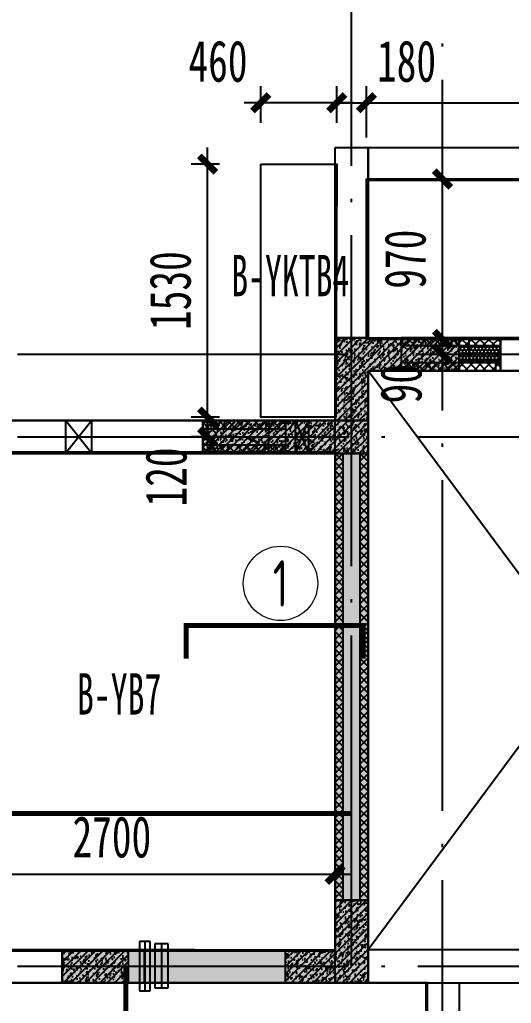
# Model space of a CAD drawing. Extents: x -3200779283 to -8106663, y 659664 to 1123462.
# Drawn here: x -8164008 to -8161034, y 774545 to 780493 of the extents above; entities that cross this region are included whole.
import ezdxf
from ezdxf.enums import TextEntityAlignment as Align

# ---------------------------------------------------------------- set-up
doc = ezdxf.new("R2010")
doc.units = 0
doc.header["$LTSCALE"] = 1000
doc.header["$MEASUREMENT"] = 0
for name, pattern in [('125-墙体$0$CENTER2', [1.125, 0.75, -0.125, 0.125, -0.125]), ('125-墙体$0$CONTINOUS', [0]), ('125-核心筒-标准层$0$CONTINOUS', [0]), ('3#-轴线$0$DOTE', [2.42, 2, -0.2, 0.02, -0.2]), ('3#4#5#$0$DASH', [0.35, 0.25, -0.1]), ('DASH', [0.35, 0.25, -0.1])]:
    doc.linetypes.add(name, pattern=pattern)
doc.layers.get('Defpoints').update_dxf_attribs({"color": 30, "linetype": 'DASH'})
for name, color, linetype in [('125-墙体$0$DUCT-排烟中心线', 5, '125-墙体$0$CENTER2'), ('125-墙体$0$DUCT-排烟管', 2, 'Continuous'), ('125-墙体$0$DUCT-送风中心线', 5, '125-墙体$0$CENTER2'), ('125-墙体$0$DUCT-送风管', 4, 'Continuous'), ('125-墙体$0$S-WALL', 40, 'Continuous'), ('125-墙体$0$S-WALL-BEAM', 120, 'Continuous'), ('125-墙体$0$S-WALL-COLU', 252, '125-墙体$0$CONTINOUS'), ('125-墙体$0$S-WALL-COLU-HATC', 16, 'Continuous'), ('125-墙体$0$S-WALL-HATC', 253, 'Continuous'), ('125-墙体$0$提结构条件', 7, 'Continuous'), ('125-墙体$0$暖-首层和标准层暖通套管_TZ$0$H-暖洞-剪力墙', 6, 'Continuous'), ('125-墙体$0$暖-首层和标准层暖通套管_TZ$0$H-暖洞-穿梁', 3, 'Continuous'), ('125-核心筒-标准层$0$HATCH', 254, 'Continuous'), ('125-核心筒-标准层$0$S-SLAB-HOLE', 5, 'Continuous'), ('125-核心筒-标准层$0$S-WALL', 40, 'Continuous'), ('125-核心筒-标准层$0$S-WALL-BEAM', 120, 'Continuous'), ('125-核心筒-标准层$0$S-WALL-COLU', 252, '125-核心筒-标准层$0$CONTINOUS'), ('125-核心筒-标准层$0$S-WALL-COLU-HATC', 16, 'Continuous'), ('125-核心筒-标准层$0$S-WALL-HATC', 253, 'Continuous'), ('3#-轴线$0$A-ANNO-DOTE', 10, '3#-轴线$0$DOTE'), ('3#4#5#$0$00-板边线', 7, 'Continuous'), ('3#4#5#$0$PC-SLAB', 6, '3#4#5#$0$DASH'), ('3#4#5#$0$S-ANNO-TEXT', 7, 'Continuous'), ('3#4#5#$0$S-DIMS-SLAB', 120, 'Continuous'), ('3#4#5#$0$S-PC-FQ', 4, 'Continuous'), ('3#4#5#$0$S-PC-FQ-WYQ', 4, 'Continuous'), ('3#4#5#$0$S-PC-SLAB', 6, 'Continuous'), ('S-REIN', 1, 'Continuous'), ('S-REIN-TEXT', 7, 'Continuous')]:
    doc.layers.add(name, color=color, linetype=linetype)
doc.layers.add('提资不打印', color=2, linetype='Continuous', plot=False)
doc.layers.add('楼板正筋文字', color=7, linetype='Continuous', lineweight=18)
doc.styles.add('3#4#5#$0$外部参照 1$0$宋体', font='', dxfattribs={"width": 0.8})
doc.styles.add('3#4#5#$0$楷体', font='', dxfattribs={"width": 0.7})
doc.styles.add('FromPkpm', font='Pkpmeng', dxfattribs={"width": 0.7, "bigfont": 'Pkpmchn'})
doc.styles.get('3#4#5#$0$外部参照 1$0$宋体').set_extended_font_data('SimSun')
doc.styles.get('3#4#5#$0$楷体').set_extended_font_data('KaiTi_GB2312')
doc.dimstyles.new('3#4#5#$0$TSSD_100_100', dxfattribs={"dimtxt": 250, "dimasz": 100, "dimexe": 100, "dimexo": 250, "dimgap": 100, "dimtad": 1, "dimdec": 0, "dimzin": 0, "dimdsep": 46, "dimtxsty": '3#4#5#$0$楷体', "dimblk": '3#4#5#$0$_ArchTick', "dimcen": 0, "dimdle": 100, "dimclrt": 7, "dimadec": 0, "dimazin": 0, "dimtfac": 1, "dimtdec": 0, "dimtix": 1, "dimtmove": 2, "dimatfit": 3, "dimfxl": 1, "dimtolj": 1, "dimtzin": 0, "dimarcsym": 0})
pattern_1 = [(225, (-650407.22, -531464.02), (26.9407684, -26.9407684), []), (315, (-650407.22, -531464.02), (26.9407684, 26.9407684), [])]
pattern_2 = [(225, (-650407.22, -531614.02), (26.9407684, -26.9407684), []), (315, (-650407.22, -531614.02), (26.9407684, 26.9407684), [])]
pattern_3 = [(269.9942905, (110828.098, 3091305.449), (10.823449013, -18.751078648), [12.5, -25]), (29.9942905, (110828.098, 3091305.449), (10.82718595, 18.748921125), [12.5, -25]), (329.9942905, (110828.098, 3091305.449), (21.650634963, -0.002157522), [-25, 12.5])]

# ---------------------------------------------------------------- blocks, each defined once
blk = doc.blocks.new('ban')
at = {"layer": 'S-REIN', "const_width": 30}
blk.add_lwpolyline([(7700, 9509.9), (7700, 9709.9), (8770, 9709.9), (8770, 9509.9)], dxfattribs=at)
at = {"layer": 'S-REIN-TEXT', "lineweight": 18}
blk.add_circle((8270, 9964.9), 225, dxfattribs=at)
at = {"layer": '提资不打印', "color": 2, "const_width": 30}
for points in [[(0, 8573.9), (8700, 8573.9)], [(7333.8, -250.1), (7333.8, 7649.9)]]:
    blk.add_lwpolyline(points, dxfattribs=at)
at = {"layer": 'S-REIN-TEXT', "lineweight": 18, "style": 'FromPkpm', "width": 0.7}
blk.add_text('1', height=280, dxfattribs=at).set_placement((8270, 9964.9), align=Align.MIDDLE_CENTER)
blk = doc.blocks.new('3#4#5#$0$B-YNQ2')
at = {"layer": '3#4#5#$0$S-PC-FQ-WYQ'}
h = blk.add_hatch(dxfattribs=at)
h.set_pattern_fill('ANSI37', color=256, scale=12, angle=90)
h.set_pattern_definition([(135, (-988908.033, 837089.835), (-26.9407684, -26.9407684), []), (225, (-988908.033, 837089.835), (26.9407684, -26.9407684), [])])
h.paths.add_polyline_path([(-127105.4, 321688.4), (-127055.4, 321688.4), (-127055.6, 324388.4), (-127105.6, 324388.4)])
h = blk.add_hatch(dxfattribs=at)
h.set_pattern_fill('ANSI37', color=256, scale=12, angle=90)
h.set_pattern_definition([(135, (-988758.033, 837089.835), (-26.9407684, -26.9407684), []), (225, (-988758.033, 837089.835), (26.9407684, -26.9407684), [])])
h.paths.add_polyline_path([(-126955.4, 321688.4), (-126905.4, 321688.4), (-126905.6, 324388.4), (-126955.6, 324388.4)])
for points in [[(-127105.4, 321688.4), (-127055.4, 321688.4), (-127055.6, 324388.4), (-127105.6, 324388.4)], [(-127105.6, 324388.4), (-126905.6, 324388.4), (-126905.4, 321688.4), (-127105.4, 321688.4)], [(-126955.4, 321688.4), (-126905.4, 321688.4), (-126905.6, 324388.4), (-126955.6, 324388.4)]]:
    blk.add_lwpolyline(points, close=True, dxfattribs=at)
blk = doc.blocks.new('3#4#5#$0$B-YWQ2')
at = {"layer": '3#4#5#$0$S-PC-FQ-WYQ'}
h = blk.add_hatch(dxfattribs=at)
h.set_pattern_fill('ANSI37', color=256, scale=12, angle=180)
h.set_pattern_definition([(225, (-657507.18, -531964.03), (26.9407684, -26.9407684), []), (315, (-657507.18, -531964.03), (26.9407684, 26.9407684), [])])
h.paths.add_polyline_path([(-143805.8, 329838.4), (-143805.8, 329888.4), (-144305.8, 329888.4), (-144305.8, 329838.4)])
h = blk.add_hatch(dxfattribs=at)
h.set_pattern_fill('ANSI37', color=256, scale=12, angle=180)
h.set_pattern_definition([(225, (-655807.177, -531964.03), (26.9407684, -26.9407684), []), (315, (-655807.177, -531964.03), (26.9407684, 26.9407684), [])])
h.paths.add_polyline_path([(-141605.8, 329838.4), (-141605.8, 329888.4), (-142605.8, 329888.4), (-142605.8, 329838.4)])
h = blk.add_hatch(dxfattribs=at)
h.set_pattern_fill('ANSI37', color=256, scale=12, angle=180)
h.set_pattern_definition([(225, (-653107.182, -531964.03), (26.9407684, -26.9407684), []), (315, (-653107.182, -531964.03), (26.9407684, 26.9407684), [])])
h.paths.add_polyline_path([(-139605.8, 329838.4), (-139605.8, 329888.4), (-140105.8, 329888.4), (-140105.8, 329838.4)])
h = blk.add_hatch(dxfattribs=at)
h.set_pattern_fill('ANSI37', color=256, scale=12, angle=180)
h.set_pattern_definition([(225, (-657507.18, -532114.03), (26.9407684, -26.9407684), []), (315, (-657507.18, -532114.03), (26.9407684, 26.9407684), [])])
h.paths.add_polyline_path([(-143805.8, 329688.4), (-143805.8, 329738.4), (-144305.8, 329738.4), (-144305.8, 329688.4)])
h = blk.add_hatch(dxfattribs=at)
h.set_pattern_fill('ANSI37', color=256, scale=12, angle=180)
h.set_pattern_definition([(225, (-655807.177, -532114.03), (26.9407684, -26.9407684), []), (315, (-655807.177, -532114.03), (26.9407684, 26.9407684), [])])
h.paths.add_polyline_path([(-141605.8, 329688.4), (-141605.8, 329738.4), (-142605.8, 329738.4), (-142605.8, 329688.4)])
h = blk.add_hatch(dxfattribs=at)
h.set_pattern_fill('ANSI37', color=256, scale=12, angle=180)
h.set_pattern_definition([(225, (-653107.182, -532114.03), (26.9407684, -26.9407684), []), (315, (-653107.182, -532114.03), (26.9407684, 26.9407684), [])])
h.paths.add_polyline_path([(-139605.8, 329688.4), (-139605.8, 329738.4), (-140105.8, 329738.4), (-140105.8, 329688.4)])
for points in [[(-143805.8, 329838.4), (-143805.8, 329888.4), (-144305.8, 329888.4), (-144305.8, 329838.4)], [(-144305.8, 329688.4), (-144305.8, 329888.4), (-143805.8, 329888.4), (-143805.8, 329688.4)], [(-143805.8, 329888.4), (-142605.8, 329888.4), (-142605.8, 329688.4), (-143805.8, 329688.4)], [(-141605.8, 329838.4), (-141605.8, 329888.4), (-142605.8, 329888.4), (-142605.8, 329838.4)], [(-142605.8, 329688.4), (-142605.8, 329888.4), (-141605.8, 329888.4), (-141605.8, 329688.4)], [(-141605.8, 329888.4), (-140105.8, 329888.4), (-140105.8, 329688.4), (-141605.8, 329688.4)], [(-139605.8, 329838.4), (-139605.8, 329888.4), (-140105.8, 329888.4), (-140105.8, 329838.4)], [(-140105.8, 329688.4), (-140105.8, 329888.4), (-139605.8, 329888.4), (-139605.8, 329688.4)], [(-143805.8, 329688.4), (-143805.8, 329738.4), (-144305.8, 329738.4), (-144305.8, 329688.4)], [(-141605.8, 329688.4), (-141605.8, 329738.4), (-142605.8, 329738.4), (-142605.8, 329688.4)], [(-139605.8, 329688.4), (-139605.8, 329738.4), (-140105.8, 329738.4), (-140105.8, 329688.4)]]:
    blk.add_lwpolyline(points, close=True, dxfattribs=at)
blk = doc.blocks.new('3#4#5#$0$B-YWQ3')
at = {"layer": '3#4#5#$0$S-PC-FQ'}
h = blk.add_hatch(dxfattribs=at)
h.set_pattern_fill('HONEY', color=6, scale=100, angle=-90.00571)
h.set_pattern_definition(pattern_3)
h.paths.add_polyline_path([(-138306, 330338.4), (-138306, 330238.4), (-138556, 330238.4), (-138556, 330338.4)])
h = blk.add_hatch(dxfattribs=at)
h.set_pattern_fill('HONEY', color=6, scale=100, angle=-90.00571)
h.set_pattern_definition(pattern_3)
h.paths.add_polyline_path([(-137306, 330338.4), (-137306, 330238.4), (-137056, 330238.4), (-137056, 330338.4)])
at = {"layer": '3#4#5#$0$S-PC-FQ-WYQ'}
h = blk.add_hatch(dxfattribs=at)
h.set_pattern_fill('ANSI37', color=256, scale=12, angle=180)
h.set_pattern_definition(pattern_1)
h.paths.add_polyline_path([(-138905.8, 330388.4), (-138905.8, 330338.4), (-138306, 330338.4), (-138306, 330388.4)])
h = blk.add_hatch(dxfattribs=at)
h.set_pattern_fill('ANSI37', color=256, scale=12, angle=180)
h.set_pattern_definition(pattern_1)
h.paths.add_polyline_path([(-136705.8, 330338.4), (-136705.8, 330388.4), (-137306, 330388.4), (-137306, 330338.4)])
h = blk.add_hatch(dxfattribs=at)
h.set_pattern_fill('ANSI37', color=256, scale=12, angle=180)
h.set_pattern_definition(pattern_2)
h.paths.add_polyline_path([(-138905.8, 330238.4), (-138905.8, 330188.4), (-138306, 330188.4), (-138306, 330238.4)])
h = blk.add_hatch(dxfattribs=at)
h.set_pattern_fill('ANSI37', color=256, scale=12, angle=180)
h.set_pattern_definition(pattern_2)
h.paths.add_polyline_path([(-136705.8, 330188.4), (-136705.8, 330238.4), (-137306, 330238.4), (-137306, 330188.4)])
at = {"layer": '3#4#5#$0$S-PC-FQ', "color": 6}
for points in [[(-138306, 330338.4), (-138306, 330238.4), (-138556, 330238.4), (-138556, 330338.4)], [(-137306, 330338.4), (-137306, 330238.4), (-137056, 330238.4), (-137056, 330338.4)]]:
    blk.add_lwpolyline(points, close=True, dxfattribs=at)
at = {"layer": '3#4#5#$0$S-PC-FQ-WYQ'}
for points in [[(-138905.8, 330338.4), (-138905.8, 330388.4), (-138306, 330388.4), (-138306, 330338.4)], [(-138306, 330188.4), (-138306, 330388.4), (-138905.8, 330388.4), (-138905.8, 330188.4)], [(-138306, 330388.4), (-137306, 330388.4), (-137306, 330188.4), (-138306, 330188.4)], [(-136705.8, 330338.4), (-136705.8, 330388.4), (-137306, 330388.4), (-137306, 330338.4)], [(-137306, 330188.4), (-137306, 330388.4), (-136705.8, 330388.4), (-136705.8, 330188.4)], [(-138905.8, 330188.4), (-138905.8, 330238.4), (-138306, 330238.4), (-138306, 330188.4)], [(-136705.8, 330188.4), (-136705.8, 330238.4), (-137306, 330238.4), (-137306, 330188.4)]]:
    blk.add_lwpolyline(points, close=True, dxfattribs=at)
blk = doc.blocks.new('3#4#5#$0$A$C53EF3948')
at = {"layer": '3#4#5#$0$S-PC-FQ-WYQ'}
for name, p in [('3#4#5#$0$B-YWQ3', (148006, -329888.4)), ('3#4#5#$0$B-YWQ2', (148006, -329888.4)), ('3#4#5#$0$B-YNQ2', (135805.2, -324588.6))]:
    blk.add_blockref(name, p, dxfattribs=at)
blk = doc.blocks.new('3#4#5#$0$_ArchTick')
at = {"color": 0, "linetype": 'ByBlock', "const_width": 0.4}
blk.add_lwpolyline([(-0.5, -0.5), (0.5, 0.5)], dxfattribs=at)
blk = doc.blocks.new('*D943')
at = {"layer": '3#4#5#$0$S-DIMS-SLAB', "color": 0, "lineweight": -2, "transparency": 16777216}
for p, q in [((8890.2, 13009.9), (8890.2, 13320.7)), ((11510.4, 13009.9), (11510.4, 13320.7)), ((8790.2, 13220.7), (11610.4, 13220.7))]:
    blk.add_line(p, q, dxfattribs=at)
at = {"layer": 'Defpoints', "color": 0, "transparency": 16777216}
for p in [(11510.4, 13220.7), (8890.2, 12759.9), (11510.4, 12759.9)]:
    blk.add_point(p, dxfattribs=at)
at = {"layer": '3#4#5#$0$S-DIMS-SLAB', "color": 0, "lineweight": -2, "transparency": 16777216, "xscale": 100, "yscale": 100, "zscale": 100, "rotation": 180}
blk.add_blockref('3#4#5#$0$_ArchTick', (8890.2, 13220.7), dxfattribs=at)
at = {"layer": '3#4#5#$0$S-DIMS-SLAB', "color": 0, "lineweight": -2, "transparency": 16777216, "xscale": 100, "yscale": 100, "zscale": 100}
blk.add_blockref('3#4#5#$0$_ArchTick', (11510.4, 13220.7), dxfattribs=at)
at = {"layer": '3#4#5#$0$S-DIMS-SLAB', "color": 7, "transparency": 16777216, "insert": (10200.3, 13445.7), "char_height": 250, "attachment_point": 5, "style": '3#4#5#$0$楷体'}
blk.add_mtext('\\A1;2620', dxfattribs=at)
blk = doc.blocks.new('*D945')
at = {"layer": '3#4#5#$0$S-DIMS-SLAB', "color": 0, "lineweight": -2, "transparency": 16777216}
for p, q in [((8250, 13099.8), (8250, 13320.7)), ((8710.4, 13099.8), (8710.4, 13320.7)), ((8810.4, 13220.7), (8150, 13220.7))]:
    blk.add_line(p, q, dxfattribs=at)
at = {"layer": 'Defpoints', "color": 0, "transparency": 16777216}
for p in [(8250, 13220.7), (8250, 12849.8), (8710.4, 12849.8)]:
    blk.add_point(p, dxfattribs=at)
at = {"layer": '3#4#5#$0$S-DIMS-SLAB', "color": 0, "lineweight": -2, "transparency": 16777216, "xscale": 100, "yscale": 100, "zscale": 100, "rotation": 180}
blk.add_blockref('3#4#5#$0$_ArchTick', (8250, 13220.7), dxfattribs=at)
at = {"layer": '3#4#5#$0$S-DIMS-SLAB', "color": 0, "lineweight": -2, "transparency": 16777216, "xscale": 100, "yscale": 100, "zscale": 100}
blk.add_blockref('3#4#5#$0$_ArchTick', (8710.4, 13220.7), dxfattribs=at)
at = {"layer": '3#4#5#$0$S-DIMS-SLAB', "color": 7, "transparency": 16777216, "insert": (7991.9, 13470.7), "char_height": 250, "attachment_point": 5, "style": '3#4#5#$0$楷体'}
blk.add_mtext('\\A1;460', dxfattribs=at)
blk = doc.blocks.new('*D947')
at = {"layer": '3#4#5#$0$S-DIMS-SLAB', "color": 0, "lineweight": -2, "transparency": 16777216}
for p, q in [((7928.9, 11219.7), (7928.9, 12949.8)), ((8000, 12849.8), (7828.9, 12849.8)), ((8000, 11319.7), (7828.9, 11319.7))]:
    blk.add_line(p, q, dxfattribs=at)
at = {"layer": 'Defpoints', "color": 0, "transparency": 16777216}
for p in [(7928.9, 12849.8), (8250, 12849.8), (8250, 11319.7)]:
    blk.add_point(p, dxfattribs=at)
at = {"layer": '3#4#5#$0$S-DIMS-SLAB', "color": 0, "lineweight": -2, "transparency": 16777216, "xscale": 100, "yscale": 100, "zscale": 100}
for p, rotation in [((7928.9, 12849.8), 90), ((7928.9, 11319.7), 270)]:
    blk.add_blockref('3#4#5#$0$_ArchTick', p, dxfattribs=dict(at, rotation=rotation))
at = {"layer": '3#4#5#$0$S-DIMS-SLAB', "color": 7, "transparency": 16777216, "insert": (7703.9, 12084.8), "char_height": 250, "attachment_point": 5, "rotation": 90, "style": '3#4#5#$0$楷体'}
blk.add_mtext('\\A1;1530', dxfattribs=at)
blk = doc.blocks.new('*D948')
at = {"layer": '3#4#5#$0$S-DIMS-SLAB', "color": 0, "lineweight": -2, "transparency": 16777216}
for p, q in [((9350, 11689.9), (9350, 12859.9)), ((9350, 12759.9), (9450, 12759.9)), ((9350, 11789.9), (9450, 11789.9))]:
    blk.add_line(p, q, dxfattribs=at)
at = {"layer": 'Defpoints', "color": 0, "transparency": 16777216}
for p in [(9100, 12759.9), (9350, 12759.9), (9100, 11789.9)]:
    blk.add_point(p, dxfattribs=at)
at = {"layer": '3#4#5#$0$S-DIMS-SLAB', "color": 0, "lineweight": -2, "transparency": 16777216, "xscale": 100, "yscale": 100, "zscale": 100}
for p, rotation in [((9350, 12759.9), 90), ((9350, 11789.9), 270)]:
    blk.add_blockref('3#4#5#$0$_ArchTick', p, dxfattribs=dict(at, rotation=rotation))
at = {"layer": '3#4#5#$0$S-DIMS-SLAB', "color": 7, "transparency": 16777216, "insert": (9125, 12274.9), "char_height": 250, "attachment_point": 5, "rotation": 90, "style": '3#4#5#$0$楷体'}
blk.add_mtext('\\A1;970', dxfattribs=at)
blk = doc.blocks.new('3#4#5#$0$悬挑板-北侧')
at = {"layer": '3#4#5#$0$S-PC-SLAB'}
for points in [[(-262899.7, 92469.9), (-262439.3, 92469.9), (-262444.4, 90939.8), (-262899.7, 90939.8)], [(-259459.5, 92469.9), (-258399.8, 92469.9), (-258399.8, 90939.9), (-259459.5, 90939.9)], [(-262259.5, 92379.9), (-259639.3, 92379.9), (-259639.3, 91409.9), (-262259.5, 91409.9)]]:
    blk.add_lwpolyline(points, close=True, dxfattribs=at)
blk = doc.blocks.new('*D977')
at = {"layer": '3#4#5#$0$S-DIMS-SLAB', "color": 0, "lineweight": -2, "transparency": 16777216}
for p, q in [((9350, 11789.9), (9350, 11889.9)), ((9350, 11789.9), (9450, 11789.9)), ((9350, 11699.7), (9350, 11789.9)), ((9350, 11699.7), (9450, 11699.7)), ((9350, 11699.7), (9350, 11599.7))]:
    blk.add_line(p, q, dxfattribs=at)
at = {"layer": 'Defpoints', "color": 0, "transparency": 16777216}
for p in [(9100, 11789.9), (9350, 11789.9), (9100, 11699.7)]:
    blk.add_point(p, dxfattribs=at)
at = {"layer": '3#4#5#$0$S-DIMS-SLAB', "color": 0, "lineweight": -2, "transparency": 16777216, "xscale": 100, "yscale": 100, "zscale": 100}
for p, rotation in [((9350, 11789.9), 270), ((9350, 11699.7), 90)]:
    blk.add_blockref('3#4#5#$0$_ArchTick', p, dxfattribs=dict(at, rotation=rotation))
at = {"layer": '3#4#5#$0$S-DIMS-SLAB', "color": 7, "transparency": 16777216, "insert": (9100, 11522.4), "char_height": 250, "attachment_point": 5, "rotation": 90, "style": '3#4#5#$0$楷体'}
blk.add_mtext('\\A1;90', dxfattribs=at)
blk = doc.blocks.new('*D989')
at = {"layer": '3#4#5#$0$S-DIMS-SLAB', "color": 0, "lineweight": -2, "transparency": 16777216}
for p, q in [((7928.9, 11319.9), (7928.9, 11419.9)), ((8000, 11319.9), (7828.9, 11319.9)), ((7928.9, 11319.9), (7928.9, 11200)), ((8000, 11200), (7828.9, 11200)), ((7928.9, 11200), (7928.9, 11100))]:
    blk.add_line(p, q, dxfattribs=at)
at = {"layer": 'Defpoints', "color": 0, "transparency": 16777216}
for p in [(8250, 11319.9), (7928.9, 11200), (8250, 11200)]:
    blk.add_point(p, dxfattribs=at)
at = {"layer": '3#4#5#$0$S-DIMS-SLAB', "color": 0, "lineweight": -2, "transparency": 16777216, "xscale": 100, "yscale": 100, "zscale": 100}
for p, rotation in [((7928.9, 11319.9), 270), ((7928.9, 11200), 90)]:
    blk.add_blockref('3#4#5#$0$_ArchTick', p, dxfattribs=dict(at, rotation=rotation))
at = {"layer": '3#4#5#$0$S-DIMS-SLAB', "color": 7, "transparency": 16777216, "insert": (7678.9, 10958.1), "char_height": 250, "attachment_point": 5, "rotation": 90, "style": '3#4#5#$0$楷体'}
blk.add_mtext('\\A1;120', dxfattribs=at)
blk = doc.blocks.new('*D990')
at = {"layer": '3#4#5#$0$S-DIMS-SLAB', "color": 0, "lineweight": -2, "transparency": 16777216}
for p, q in [((8710.4, 13099.8), (8710.4, 13320.7)), ((8890.2, 13009.9), (8890.2, 13320.7)), ((8710.4, 13220.7), (8610.4, 13220.7)), ((8710.4, 13220.7), (8890.2, 13220.7)), ((8890.2, 13220.7), (8990.2, 13220.7))]:
    blk.add_line(p, q, dxfattribs=at)
at = {"layer": 'Defpoints', "color": 0, "transparency": 16777216}
for p in [(8890.2, 13220.7), (8710.4, 12849.8), (8890.2, 12759.9)]:
    blk.add_point(p, dxfattribs=at)
at = {"layer": '3#4#5#$0$S-DIMS-SLAB', "color": 0, "lineweight": -2, "transparency": 16777216, "xscale": 100, "yscale": 100, "zscale": 100}
blk.add_blockref('3#4#5#$0$_ArchTick', (8710.4, 13220.7), dxfattribs=at)
at = {"layer": '3#4#5#$0$S-DIMS-SLAB', "color": 0, "lineweight": -2, "transparency": 16777216, "xscale": 100, "yscale": 100, "zscale": 100, "rotation": 180}
blk.add_blockref('3#4#5#$0$_ArchTick', (8890.2, 13220.7), dxfattribs=at)
at = {"layer": '3#4#5#$0$S-DIMS-SLAB', "color": 7, "transparency": 16777216, "insert": (9132.2, 13470.7), "char_height": 250, "attachment_point": 5, "style": '3#4#5#$0$楷体'}
blk.add_mtext('\\A1;180', dxfattribs=at)
blk = doc.blocks.new('3#4#5#$0$ban111')
at = {"layer": '3#4#5#$0$S-PC-SLAB'}
for points in [[(-225932, 409965), (-225932, 412985), (-223232, 412985), (-223232, 409965)], [(-228292, 407375), (-222672, 407375), (-222672, 409775), (-228292, 409775)]]:
    blk.add_lwpolyline(points, close=True, dxfattribs=at)
blk = doc.blocks.new('*D844')
at = {"layer": '3#4#5#$0$S-DIMS-SLAB', "color": 0, "lineweight": -2, "transparency": 16777216}
for p, q in [((155696.8, 163030.5), (152796.8, 163030.5)), ((152896.8, 162884.2), (152896.8, 162930.5)), ((155596.8, 162884.2), (155596.8, 162930.5))]:
    blk.add_line(p, q, dxfattribs=at)
at = {"layer": 'Defpoints', "color": 0, "transparency": 16777216}
for p in [(152896.8, 163134.2), (155596.8, 163134.2), (152896.8, 163030.5)]:
    blk.add_point(p, dxfattribs=at)
at = {"layer": '3#4#5#$0$S-DIMS-SLAB', "color": 0, "lineweight": -2, "transparency": 16777216, "xscale": 100, "yscale": 100, "zscale": 100, "rotation": 180}
blk.add_blockref('3#4#5#$0$_ArchTick', (152896.8, 163030.5), dxfattribs=at)
at = {"layer": '3#4#5#$0$S-DIMS-SLAB', "color": 0, "lineweight": -2, "transparency": 16777216, "xscale": 100, "yscale": 100, "zscale": 100}
blk.add_blockref('3#4#5#$0$_ArchTick', (155596.8, 163030.5), dxfattribs=at)
at = {"layer": '3#4#5#$0$S-DIMS-SLAB', "color": 7, "transparency": 16777216, "insert": (154246.8, 163255.5), "char_height": 250, "attachment_point": 5, "style": '3#4#5#$0$楷体'}
blk.add_mtext('\\A1;2700', dxfattribs=at)
blk = doc.blocks.new('125-墙体$0$retert')
at = {"layer": '125-墙体$0$暖-首层和标准层暖通套管_TZ$0$H-暖洞-剪力墙'}
for p, q in [((55012.6, 61028.7), (54812.7, 61187.7)), ((54812.7, 61028.7), (55012.6, 61187.7))]:
    blk.add_line(p, q, dxfattribs=at)
blk.add_lwpolyline([(55012.6, 61028.7), (55012.6, 61187.7), (54812.7, 61187.7), (54812.7, 61028.7)], close=True, dxfattribs=at)
blk = doc.blocks.new('125-墙体$0$ewrewr')
at = {"layer": '125-墙体$0$暖-首层和标准层暖通套管_TZ$0$H-暖洞-穿梁', "color": 2}
for p, q in [((54898, 62306.1), (54818, 62106.1)), ((54898, 62106.1), (54818, 62306.1))]:
    blk.add_line(p, q, dxfattribs=at)
blk.add_lwpolyline([(54898, 62306.1), (54818, 62306.1), (54818, 62106.1), (54898, 62106.1)], close=True, dxfattribs=at)
blk = doc.blocks.new('125-墙体$0$tretyyt')
at = {"layer": '125-墙体$0$暖-首层和标准层暖通套管_TZ$0$H-暖洞-穿梁', "color": 5}
for p, q in [((52498, 59279.6), (52298, 59359.6)), ((52298, 59279.6), (52498, 59359.6))]:
    blk.add_line(p, q, dxfattribs=at)
blk.add_lwpolyline([(52498, 59279.6), (52498, 59359.6), (52298, 59359.6), (52298, 59279.6)], close=True, dxfattribs=at)
blk = doc.blocks.new('125-墙体$0$rtret')
at = {"layer": '125-墙体$0$暖-首层和标准层暖通套管_TZ$0$H-暖洞-穿梁', "color": 3}
for p, q in [((53777.5, 61921.5), (53618.5, 61721.5)), ((53777.5, 61721.5), (53618.5, 61921.5))]:
    blk.add_line(p, q, dxfattribs=at)
blk.add_lwpolyline([(53777.5, 61921.5), (53618.5, 61921.5), (53618.5, 61721.5), (53777.5, 61721.5)], close=True, dxfattribs=at)
blk = doc.blocks.new('125-墙体$0$she')
at = {"layer": '125-墙体$0$DUCT-排烟中心线'}
for p, q in [((1247.7, -3050.7), (1247.7, -3349.3)), ((5300, -3050.7), (5300, -3349.3)), ((5500, -3050.7), (5500, -3349.3)), ((7449.8, -3050.7), (7449.8, -3349.3)), ((3300.7, -3900), (3599.3, -3900)), ((3300.7, -4100), (3599.3, -4100))]:
    blk.add_line(p, q, dxfattribs=at)
at = {"layer": '125-墙体$0$DUCT-排烟管'}
for p, q in [((1215.2, -3050.7), (1215.2, -3349.3)), ((1280.2, -3050.7), (1215.2, -3050.7)), ((1280.2, -3349.3), (1280.2, -3050.7)), ((5267.5, -3050.7), (5267.5, -3349.3)), ((5332.5, -3050.7), (5267.5, -3050.7)), ((5332.5, -3349.3), (5332.5, -3050.7)), ((5467.5, -3050.7), (5467.5, -3349.3)), ((5532.5, -3050.7), (5467.5, -3050.7)), ((5532.5, -3349.3), (5532.5, -3050.7)), ((7482.3, -3349.3), (7482.3, -3050.7)), ((1215.2, -3349.3), (1280.2, -3349.3)), ((5267.5, -3349.3), (5332.5, -3349.3)), ((5467.5, -3349.3), (5532.5, -3349.3)), ((7417.3, -3349.3), (7482.3, -3349.3)), ((3599.3, -3867.5), (3300.7, -3867.5)), ((3300.7, -3867.5), (3300.7, -3932.5)), ((3599.3, -3932.5), (3599.3, -3867.5)), ((3300.7, -3932.5), (3599.3, -3932.5)), ((3599.3, -4067.5), (3300.7, -4067.5)), ((3300.7, -4067.5), (3300.7, -4132.5)), ((3599.3, -4132.5), (3599.3, -4067.5)), ((3300.7, -4132.5), (3599.3, -4132.5))]:
    blk.add_line(p, q, dxfattribs=at)
at = {"layer": '125-墙体$0$DUCT-送风中心线'}
for p, q in [((1447.7, -3063.7), (1447.7, -3331)), ((1647.7, -3063.7), (1647.7, -3331)), ((7549.8, -3063.7), (7549.8, -3331))]:
    blk.add_line(p, q, dxfattribs=at)
at = {"layer": '125-墙体$0$DUCT-送风管'}
for p, q in [((1407.7, -3063.7), (1407.7, -3331)), ((1487.7, -3063.7), (1407.7, -3063.7)), ((1487.7, -3331), (1487.7, -3063.7)), ((7509.8, -3063.7), (7509.8, -3331)), ((7589.8, -3331), (7589.8, -3063.7)), ((1407.7, -3331), (1487.7, -3331)), ((7509.8, -3331), (7589.8, -3331))]:
    blk.add_line(p, q, dxfattribs=at)
at = {"layer": '125-墙体$0$提结构条件', "color": 3}
for p, q in [((1607.7, -3063.7), (1607.7, -3331)), ((1687.7, -3063.7), (1607.7, -3063.7)), ((1687.7, -3331), (1687.7, -3063.7)), ((1607.7, -3331), (1687.7, -3331))]:
    blk.add_line(p, q, dxfattribs=at)
at = {"layer": '125-墙体$0$暖-首层和标准层暖通套管_TZ$0$H-暖洞-穿梁', "color": 6}
for p, q in [((4723.8, -3100), (4373.8, -3300)), ((4723.8, -3300), (4373.8, -3100))]:
    blk.add_line(p, q, dxfattribs=at)
blk.add_lwpolyline([(4723.8, -3100), (4373.8, -3100), (4373.8, -3300), (4723.8, -3300)], close=True, dxfattribs=at)
at = {"layer": '125-墙体$0$提结构条件', "xscale": -1}
blk.add_blockref('125-墙体$0$ewrewr', (58833, -62206.1), dxfattribs=at)
at = {"layer": '125-墙体$0$提结构条件', "xscale": -1, "rotation": 270}
for name, p in [('125-墙体$0$retert', (-56408.2, -54912.7)), ('125-墙体$0$tretyyt', (-50919.6, -52398))]:
    blk.add_blockref(name, p, dxfattribs=at)
at = {"layer": '125-墙体$0$提结构条件'}
blk.add_blockref('125-墙体$0$rtret', (-46648, -61821.5), dxfattribs=at)
blk = doc.blocks.new('125-墙体')
at = {"layer": '125-墙体$0$S-WALL-COLU-HATC'}
h = blk.add_hatch(dxfattribs=at)
h.set_pattern_fill('AR-CONC', color=256, scale=10)
h.set_pattern_definition([(50, (29394.36, -241007.814), (71.726018, -6.275213), [7.5, -82.5]), (355, (29394.36, -241007.814), (-13.875133, 75.219213), [6, -66]), (100.4514, (29400.34, -241008.34), (57.850938, 68.943954), [6.37402, -70.114211]), (46.1842, (29394.36, -240987.81), (106.724105, -16.5519), [11.25, -123.75]), (96.6356, (29403.26, -240989.19), (93.46627, 97.411787), [9.56103, -105.1713]), (351.1842, (29394.36, -240987.81), (93.466195, 97.41186), [9, -99]), (21, (29404.36, -240992.814), (59.690705, -40.261889), [7.5, -82.5]), (326, (29404.36, -240992.814), (24.331533, 72.515005), [6, -66]), (71.4514, (29409.34, -240996.17), (84.022263, 32.25305), [6.37402, -70.114211]), (37.5, (29394.362, -241007.814), (1.2159855, 33.2893854), [0, -65.2, 0, -67, 0, -66.25]), (7.5, (29394.362, -241007.814), (26.306954, 39.441171), [0, -38.2, 0, -63.7, 0, -25.25]), (327.5, (29372.062, -241007.814), (53.3822436, -2.2554872), [0, -25, 0, -78, 0, -103.5]), (317.5, (29362.062, -241007.814), (58.318617, 10.010498), [0, -32.5, 0, -51.8, 0, -73.5])])
h.paths.add_polyline_path([(8200, -100), (8200, 100), (7800, 100), (7800, -100)])
h = blk.add_hatch(dxfattribs=at)
h.set_pattern_fill('ANSI31', color=256, scale=250, style=0)
h.set_pattern_definition([(45, (29394.362, -241007.814), (-22.097087, 22.097087), [])])
h.paths.add_polyline_path([(8200, 100), (8200, -100), (7800, -100), (7800, 100)])
h = blk.add_hatch(dxfattribs=at)
h.set_pattern_fill('AR-CONC', color=256, scale=10)
h.set_pattern_definition([(50, (16440.73, -244207.814), (71.726018, -6.275213), [7.5, -82.5]), (355, (16440.73, -244207.814), (-13.875133, 75.219213), [6, -66]), (100.4514, (16446.705, -244208.34), (57.850938, 68.943954), [6.37402, -70.114211]), (46.1842, (16440.73, -244187.81), (106.724105, -16.5519), [11.25, -123.75]), (96.6356, (16449.62, -244189.19), (93.46627, 97.411787), [9.56103, -105.1713]), (351.1842, (16440.73, -244187.81), (93.466195, 97.41186), [9, -99]), (21, (16450.73, -244192.814), (59.690705, -40.261889), [7.5, -82.5]), (326, (16450.73, -244192.814), (24.331533, 72.515005), [6, -66]), (71.4514, (16455.7, -244196.17), (84.022263, 32.25305), [6.37402, -70.114211]), (37.5, (16440.728, -244207.814), (1.2159855, 33.2893854), [0, -65.2, 0, -67, 0, -66.25]), (7.5, (16440.728, -244207.814), (26.306954, 39.441171), [0, -38.2, 0, -63.7, 0, -25.25]), (327.5, (16418.428, -244207.814), (53.3822436, -2.2554872), [0, -25, 0, -78, 0, -103.5]), (317.5, (16408.43, -244207.814), (58.318617, 10.010498), [0, -32.5, 0, -51.8, 0, -73.5])])
h.paths.add_polyline_path([(7350, -3300), (7350, -3100), (6950, -3100), (6950, -3300)])
h = blk.add_hatch(dxfattribs=at)
h.set_pattern_fill('ANSI31', color=256, scale=250, style=0)
h.set_pattern_definition([(45, (16440.728, -244207.814), (-22.097087, 22.097087), [])])
h.paths.add_polyline_path([(7350, -3100), (6950, -3100), (6950, -3300), (7350, -3300)])
at = {"layer": '125-墙体$0$S-WALL-HATC'}
for points in [[(8600, -100), (8600, 100), (7800, 100), (7800, -100)], [(7750, -3100), (6950, -3100), (6950, -3300), (7750, -3300)], [(7750, -3100), (7750, -3300), (8600, -3300), (8600, -3100)]]:
    blk.add_hatch(color=256, dxfattribs=at).paths.add_polyline_path(points)
at = {"layer": '125-墙体$0$DUCT-排烟管'}
for p, q in [((7417.3, -3050.7), (7417.3, -3349.3)), ((7482.3, -3050.7), (7417.3, -3050.7))]:
    blk.add_line(p, q, dxfattribs=at)
at = {"layer": '125-墙体$0$DUCT-送风管'}
blk.add_line((7589.8, -3063.7), (7509.8, -3063.7), dxfattribs=at)
at = {"layer": '125-墙体$0$S-WALL'}
for p, q in [((7750, -3100), (6950, -3100)), ((6950, -3100), (6950, -3300)), ((7350, -3100), (7250, -3100)), ((7448, -3300), (7448, -3100)), ((7750, -3100), (8600, -3100)), ((6950, -3300), (7750, -3300)), ((7250, -3300), (7350, -3300)), ((7750, -3300), (8600, -3300))]:
    blk.add_line(p, q, dxfattribs=at)
blk.add_lwpolyline([(8600, -100), (8600, 100), (7800, 100), (7800, -100), (8600, -100)], close=True, dxfattribs=at)
at = {"layer": '125-墙体$0$S-WALL-BEAM'}
for points in [[(6300, 100), (6300, -100), (7800, -100), (7800, 100)], [(2250, -3100), (2250, -3300), (6950, -3300), (6950, -3100)]]:
    blk.add_lwpolyline(points, close=True, dxfattribs=at)
at = {"layer": '125-墙体$0$S-WALL-COLU', "lineweight": -2}
for points in [[(8200, -100), (8200, 100), (7800, 100), (7800, -100)], [(7350, -3300), (7350, -3100), (6950, -3100), (6950, -3300)]]:
    blk.add_lwpolyline(points, close=True, dxfattribs=at)
blk.add_blockref('125-墙体$0$she', (0, 0))
blk = doc.blocks.new('125-核心筒-标准层')
at = {"layer": '125-核心筒-标准层$0$HATCH'}
h = blk.add_hatch(dxfattribs=at)
h.set_pattern_fill('BRICK1', color=256, scale=20, style=0)
h.set_pattern_definition([(0, (-47688.61, -30845.9), (0, 160), []), (90, (-47688.61, -30845.9), (-160, 160), [160, -160])])
h.paths.add_polyline_path([(-850, 7500), (-1100, 7500), (-1100, 7700), (-850, 7700)])
at = {"layer": '125-核心筒-标准层$0$S-WALL-COLU-HATC'}
h = blk.add_hatch(dxfattribs=at)
h.set_pattern_fill('AR-CONC', color=256, scale=10)
h.set_pattern_definition([(50, (13887.05, -232995.61), (71.726018, -6.275213), [7.5, -82.5]), (355, (13887.05, -232995.61), (-13.875133, 75.219213), [6, -66]), (100.4514, (13893.03, -232996.135), (57.850938, 68.943954), [6.37402, -70.114211]), (46.1842, (13887.05, -232975.61), (106.724105, -16.5519), [11.25, -123.75]), (96.6356, (13895.95, -232976.99), (93.46627, 97.411787), [9.56103, -105.1713]), (351.1842, (13887.05, -232975.61), (93.466195, 97.41186), [9, -99]), (21, (13897.05, -232980.61), (59.690705, -40.261889), [7.5, -82.5]), (326, (13897.05, -232980.61), (24.331533, 72.515005), [6, -66]), (71.4514, (13902.03, -232983.97), (84.022263, 32.25305), [6.37402, -70.114211]), (37.5, (13887.052, -232995.612), (1.2159855, 33.2893854), [0, -65.2, 0, -67, 0, -66.25]), (7.5, (13887.052, -232995.612), (26.306954, 39.441171), [0, -38.2, 0, -63.7, 0, -25.25]), (327.5, (13864.752, -232995.612), (53.3822436, -2.2554872), [0, -25, 0, -78, 0, -103.5]), (317.5, (13854.752, -232995.612), (58.318617, 10.010498), [0, -32.5, 0, -51.8, 0, -73.5])])
h.paths.add_polyline_path([(-1650, 7500), (-1650, 7200), (-1850, 7200), (-1850, 7700), (-1100, 7700), (-1100, 7500)])
h = blk.add_hatch(dxfattribs=at)
h.set_pattern_fill('ANSI31', color=256, scale=250, style=0)
h.set_pattern_definition([(45, (13887.052, -232995.612), (-22.097087, 22.097087), [])])
h.paths.add_polyline_path([(-1650, 7500), (-1650, 7200), (-1850, 7200), (-1850, 7700), (-1100, 7700), (-1100, 7500)])
h = blk.add_hatch(dxfattribs=at)
h.set_pattern_fill('AR-CONC', color=256, scale=10)
h.set_pattern_definition([(50, (13587.05, -233495.61), (71.726018, -6.275213), [7.5, -82.5]), (355, (13587.05, -233495.61), (-13.875133, 75.219213), [6, -66]), (100.4514, (13593.03, -233496.135), (57.850938, 68.943954), [6.37402, -70.114211]), (46.1842, (13587.05, -233475.61), (106.724105, -16.5519), [11.25, -123.75]), (96.6356, (13595.95, -233476.99), (93.46627, 97.411787), [9.56103, -105.1713]), (351.1842, (13587.05, -233475.61), (93.466195, 97.41186), [9, -99]), (21, (13597.05, -233480.61), (59.690705, -40.261889), [7.5, -82.5]), (326, (13597.05, -233480.61), (24.331533, 72.515005), [6, -66]), (71.4514, (13602.03, -233483.97), (84.022263, 32.25305), [6.37402, -70.114211]), (37.5, (13587.053, -233495.612), (1.2159855, 33.2893854), [0, -65.2, 0, -67, 0, -66.25]), (7.5, (13587.053, -233495.612), (26.306954, 39.441171), [0, -38.2, 0, -63.7, 0, -25.25]), (327.5, (13564.753, -233495.612), (53.3822436, -2.2554872), [0, -25, 0, -78, 0, -103.5]), (317.5, (13554.753, -233495.612), (58.318617, 10.010498), [0, -32.5, 0, -51.8, 0, -73.5])])
h.paths.add_polyline_path([(-1950, 7000), (-1950, 7000), (-2250, 6998.8), (-2250, 7198.8), (-1650, 7200), (-1650, 7000)])
h = blk.add_hatch(dxfattribs=at)
h.set_pattern_fill('ANSI31', color=256, scale=250, style=0)
h.set_pattern_definition([(45, (13587.053, -233495.612), (-22.097087, 22.097087), [])])
h.paths.add_polyline_path([(-1950, 7000), (-1950, 7000), (-2250, 6998.8), (-2250, 7198.8), (-1650, 7200), (-1650, 7000)])
h = blk.add_hatch(dxfattribs=at)
h.set_pattern_fill('AR-CONC', color=256, scale=10)
h.set_pattern_definition([(50, (15689.61, -237762.724), (71.726018, -6.275213), [7.5, -82.5]), (355, (15689.61, -237762.72), (-13.875133, 75.219213), [6, -66]), (100.4514, (15695.59, -237763.246), (57.850938, 68.943954), [6.37402, -70.114211]), (46.1842, (15689.61, -237742.72), (106.724105, -16.5519), [11.25, -123.75]), (96.6356, (15698.5, -237744.1), (93.46627, 97.411787), [9.56103, -105.1713]), (351.1842, (15689.61, -237742.72), (93.466195, 97.41186), [9, -99]), (21, (15699.61, -237747.724), (59.690705, -40.261889), [7.5, -82.5]), (326, (15699.61, -237747.72), (24.331533, 72.515005), [6, -66]), (71.4514, (15704.586, -237751.08), (84.022263, 32.25305), [6.37402, -70.114211]), (37.5, (15689.611, -237762.724), (1.2159855, 33.2893854), [0, -65.2, 0, -67, 0, -66.25]), (7.5, (15689.61, -237762.724), (26.306954, 39.441171), [0, -38.2, 0, -63.7, 0, -25.25]), (327.5, (15667.311, -237762.724), (53.3822436, -2.2554872), [0, -25, 0, -78, 0, -103.5]), (317.5, (15657.31, -237762.724), (58.318617, 10.010498), [0, -32.5, 0, -51.8, 0, -73.5])])
h.paths.add_polyline_path([(-1850, 4000), (-1850, 4300), (-1650, 4300), (-1650, 3800), (-2150, 3800), (-2150, 4000)])
h = blk.add_hatch(dxfattribs=at)
h.set_pattern_fill('ANSI31', color=256, scale=250, style=0)
h.set_pattern_definition([(45, (15689.61, -237762.724), (-22.097087, 22.097087), [])])
h.paths.add_polyline_path([(-1850, 4000), (-1850, 4300), (-1650, 4300), (-1650, 3800), (-2150, 3800), (-2150, 4000)])
at = {"layer": '125-核心筒-标准层$0$S-WALL-HATC'}
for points in [[(-1850, 7700), (-1650, 7500), (-1100, 7500), (-1100, 7700)], [(-1850, 7100), (-1650, 7100), (-1650, 7500), (-1850, 7700), (-1850, 7200)], [(-1850, 6634.3), (-1650, 6634.3), (-1650, 7100), (-1850, 7100), (-1850, 7000)], [(-1850, 4000), (-1650, 3800), (-1650, 6634.3), (-1850, 6634.3)], [(-1850, 4000), (-1850, 3800), (-1650, 3800)]]:
    blk.add_hatch(color=256, dxfattribs=at).paths.add_polyline_path(points)
at = {"layer": '125-核心筒-标准层$0$S-SLAB-HOLE'}
for points in [[(950, 4000), (-1650, 7500)], [(950, 7500), (-1650, 4000)]]:
    blk.add_lwpolyline(points, dxfattribs=at)
at = {"layer": '125-核心筒-标准层$0$S-WALL'}
for p, q in [((-1850, 7700), (-998.9, 7700)), ((-1850, 6634.3), (-1850, 7700)), ((-1650, 7500), (-998.9, 7500)), ((-1650, 7100), (-1650, 7500)), ((-1650, 6634.3), (-1650, 7100)), ((-1850, 3800), (-1850, 6634.3)), ((-1650, 3800), (-1650, 6634.3)), ((-1850, 4000), (-1850, 4000)), ((-1850, 3800), (-1650, 3800))]:
    blk.add_line(p, q, dxfattribs=at)
blk.add_lwpolyline([(-850, 7500), (-1100, 7500), (-1100, 7700), (-850, 7700)], close=True, dxfattribs=at)
at = {"layer": '125-核心筒-标准层$0$S-WALL-BEAM'}
for points in [[(-1850, 8850), (-1650, 8850), (-1650, 7700), (-1850, 7700)], [(-1650, 8650), (-1650, 8850), (950, 8850), (950, 8650)], [(400, 7500), (400, 7700), (-1100, 7700), (-1100, 7500)], [(-1650, 3800), (950, 3800), (950, 4000), (-1650, 4000)], [(-1300, 3800), (-1100, 3800), (-1100, 2400), (-1300, 2400)]]:
    blk.add_lwpolyline(points, close=True, dxfattribs=at)
at = {"layer": '125-核心筒-标准层$0$S-WALL-COLU', "linetype": 'ByBlock'}
for points in [[(-1650, 7500), (-1650, 7200), (-1850, 7200), (-1850, 7700), (-1100, 7700), (-1100, 7500), (-1650, 7500)], [(-1950, 7000), (-1950, 7000), (-2250, 6998.8), (-2250, 7198.8), (-1650, 7200), (-1650, 7000), (-1950, 7000)], [(-1850, 4000), (-1850, 4300), (-1650, 4300), (-1650, 3800), (-2150, 3800), (-2150, 4000), (-1850, 4000)]]:
    blk.add_lwpolyline(points, dxfattribs=at)
blk = doc.blocks.new('3#-轴线')
at = {"layer": '3#-轴线$0$A-ANNO-DOTE'}
for points in [[(8700, -3200), (8700, 5500)], [(9250, -7100), (9250, 5500)], [(-3000, 500), (44800, 500)], [(-3000, 0), (44800, 0)], [(-3000, -3200), (44800, -3200)]]:
    blk.add_lwpolyline(points, dxfattribs=at)
blk = doc.blocks.new('3#4#5#$0$A$C7C4D4DCF')
at = {"layer": '3#4#5#$0$00-板边线'}
blk.add_blockref('3#4#5#$0$悬挑板-北侧', (271149.7, -79620), dxfattribs=at)
at = {"layer": '3#4#5#$0$PC-SLAB', "linetype": 'ByBlock', "style": '3#4#5#$0$外部参照 1$0$宋体', "width": 0.6}
blk.add_text('B-YKTB4', height=250, rotation=360, dxfattribs=at).set_placement((8429.1, 12176), align=Align.MIDDLE)
at = {"layer": '3#4#5#$0$S-DIMS-SLAB'}
for base, p2, picture, middle in [((8250, 13220.7), (8250, 12849.8), '*D945', (7991.9, 13470.7)), ((8890.2, 13220.7), (8890.2, 12759.9), '*D990', (9132.2, 13470.7))]:
    dim = blk.add_linear_dim(base=base, p1=(8710.4, 12849.8), p2=p2, dimstyle='3#4#5#$0$TSSD_100_100', dxfattribs=at)
    dim.commit()
    dim.dimension.update_dxf_attribs({"geometry": picture, "text_midpoint": middle, "dimtype": 128})
dim = blk.add_linear_dim(base=(11510.4, 13220.7), p1=(8890.2, 12759.9), p2=(11510.4, 12759.9), dimstyle='3#4#5#$0$TSSD_100_100', dxfattribs=at)
dim.commit()
dim.dimension.update_dxf_attribs({"geometry": '*D943', "text_midpoint": (10200.3, 13445.7)})
for base, p1, p2, picture, middle in [((7928.9, 12849.8), (8250, 11319.7), (8250, 12849.8), '*D947', (7703.9, 12084.8)), ((9350, 12759.9), (9100, 11789.9), (9100, 12759.9), '*D948', (9125, 12274.9))]:
    dim = blk.add_linear_dim(base=base, p1=p1, p2=p2, angle=90, dimstyle='3#4#5#$0$TSSD_100_100', dxfattribs=at)
    dim.commit()
    dim.dimension.update_dxf_attribs({"geometry": picture, "text_midpoint": middle})
for base, p1, p2, picture, middle in [((9350, 11789.9), (9100, 11699.7), (9100, 11789.9), '*D977', (9100, 11522.4)), ((7928.9, 11200), (8250, 11319.9), (8250, 11200), '*D989', (7678.9, 10958.1))]:
    dim = blk.add_linear_dim(base=base, p1=p1, p2=p2, angle=90, dimstyle='3#4#5#$0$TSSD_100_100', dxfattribs=at)
    dim.commit()
    dim.dimension.update_dxf_attribs({"geometry": picture, "text_midpoint": middle, "dimtype": 128})
blk = doc.blocks.new('3#4#5#$0$5#')
at = {"layer": '3#4#5#$0$S-ANNO-TEXT'}
blk.add_blockref('3#4#5#$0$ban111', (378828.8, -247399.9), dxfattribs=at)
at = {"layer": '3#4#5#$0$PC-SLAB', "linetype": 'ByBlock', "style": '3#4#5#$0$外部参照 1$0$宋体', "width": 0.6}
blk.add_text('B-YB7', height=250, dxfattribs=at).set_placement((154290.8, 164121.8), align=Align.MIDDLE)
at = {"layer": '3#4#5#$0$S-DIMS-SLAB'}
dim = blk.add_linear_dim(base=(152896.8, 163030.5), p1=(155596.8, 163134.2), p2=(152896.8, 163134.2), angle=180, dimstyle='3#4#5#$0$TSSD_100_100', dxfattribs=at)
dim.commit()
dim.dimension.update_dxf_attribs({"geometry": '*D844', "text_midpoint": (154246.8, 163255.5)})

msp = doc.modelspace()

# ---------------------------------------------------------------- block references
for name, p in [('3#-轴线', (-8170700.4, 777969.5)), ('125-核心筒-标准层', (-8160250.4, 770869.5)), ('125-墙体', (-8170700.4, 777969.5))]:
    msp.add_blockref(name, p)
at = {"layer": '3#4#5#$0$S-ANNO-TEXT'}
msp.add_blockref('3#4#5#$0$A$C53EF3948', (-8170800.4, 778069.7), dxfattribs=at)
at = {"layer": '3#4#5#$0$S-PC-SLAB'}
msp.add_blockref('3#4#5#$0$5#', (-8317697.2, 612294.7), dxfattribs=at)
at = {"layer": '3#4#5#$0$S-PC-SLAB', "color": 1}
msp.add_blockref('3#4#5#$0$A$C7C4D4DCF', (-8170800.4, 766769.7), dxfattribs=at)
at = {"layer": '楼板正筋文字'}
msp.add_blockref('ban', (-8170700.4, 767119.6), dxfattribs=at)

doc.saveas('drawing.dxf')
